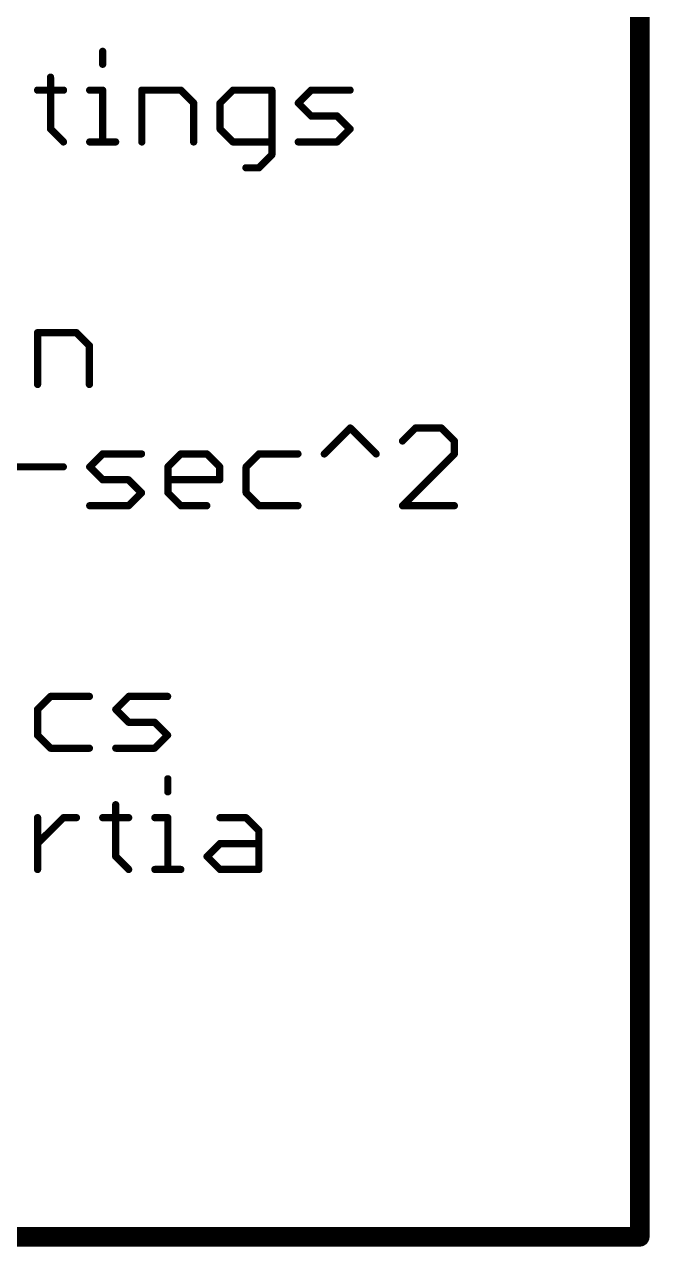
# Model space of a CAD drawing. Extents: x 0 to 387, y 0 to 260.
# Drawn here: x 340.18 to 353.26, y 129.34 to 154.94 of the extents above; entities that cross this region are included whole.
import ezdxf

# ---------------------------------------------------------------- set-up
doc = ezdxf.new("R2010")
doc.units = 0
doc.layers.add('91', color=94, linetype='CONTINUOUS')
doc.layers.add('94', color=14, linetype='CONTINUOUS')

msp = doc.modelspace()

# ---------------------------------------------------------------- linework, layer by layer
at = {"layer": '91', "const_width": 0.4064}
for points in [[(353.06, 177.8), (353.06, 129.54)], [(353.06, 129.54), (294.64, 129.54)]]:
    msp.add_lwpolyline(points, dxfattribs=at)
at = {"layer": '91', "const_width": 0.2032}
for points in [[(352.9584, 129.54, 1), (353.1616, 129.54)], [(353.06, 129.4384, 1), (353.06, 129.6416)]]:
    msp.add_lwpolyline(points, format="xyb", dxfattribs=at)
at = {"layer": '94', "const_width": 0.1524}
for points in [[(341.8148, 154.3744), (341.8148, 154.1032)], [(340.7234, 153.832), (340.7234, 152.7474)], [(340.4522, 153.5609), (340.9946, 153.5609)], [(341.5437, 153.5609), (341.8148, 153.5609)], [(341.8148, 153.5609), (341.8148, 152.4762)], [(342.6351, 152.4762), (342.6351, 153.5609)], [(342.6351, 153.5609), (343.4486, 153.5609)], [(343.4486, 153.5609), (343.7198, 153.2897)], [(344.5434, 153.5609), (344.2723, 153.2897)], [(345.3569, 153.5609), (344.5434, 153.5609)], [(345.3569, 152.205), (345.3569, 153.5609)], [(345.9094, 153.2897), (346.1806, 153.5609)], [(346.1806, 153.5609), (346.9941, 153.5609)], [(343.7198, 153.2897), (343.7198, 152.4762)], [(344.2723, 153.2897), (344.2723, 152.7474)], [(346.1806, 153.0185), (345.9094, 153.2897)], [(346.7229, 153.0185), (346.1806, 153.0185)], [(346.9941, 152.7474), (346.7229, 153.0185)], [(340.7234, 152.7474), (340.9946, 152.4762)], [(344.2723, 152.7474), (344.5434, 152.4762)], [(346.7229, 152.4762), (346.9941, 152.7474)], [(341.5437, 152.4762), (342.086, 152.4762)], [(344.5434, 152.4762), (345.3569, 152.4762)], [(345.9094, 152.4762), (346.7229, 152.4762)], [(345.0858, 151.9339), (345.3569, 152.205)], [(344.8146, 151.9339), (345.0858, 151.9339)], [(340.4522, 147.3962), (340.4522, 148.4809)], [(340.4522, 148.4809), (341.2657, 148.4809)], [(341.2657, 148.4809), (341.5369, 148.2097)], [(341.5369, 148.2097), (341.5369, 147.3962)], [(346.4552, 145.9409), (346.9975, 146.4832)], [(346.9975, 146.4832), (347.5398, 145.9409)], [(348.3635, 146.4832), (348.0923, 146.212)], [(348.9058, 146.4832), (348.3635, 146.4832)], [(349.177, 146.212), (348.9058, 146.4832)], [(349.177, 145.9409), (349.177, 146.212)], [(341.5437, 145.6697), (341.8148, 145.9409)], [(341.8148, 145.9409), (342.6283, 145.9409)], [(343.1808, 145.6697), (343.452, 145.9409)], [(343.452, 145.9409), (343.9943, 145.9409)], [(343.9943, 145.9409), (344.2655, 145.6697)], [(345.0892, 145.9409), (344.818, 145.6697)], [(345.9027, 145.9409), (345.0892, 145.9409)], [(348.0923, 144.8562), (349.177, 145.9409)], [(339.9065, 145.6697), (340.9912, 145.6697)], [(341.8148, 145.3985), (341.5437, 145.6697)], [(343.1808, 145.1274), (343.1808, 145.6697)], [(344.2655, 145.6697), (344.2655, 145.3985)], [(344.818, 145.6697), (344.818, 145.1274)], [(342.3572, 145.3985), (341.8148, 145.3985)], [(342.6283, 145.1274), (342.3572, 145.3985)], [(344.2655, 145.3985), (343.1808, 145.3985)], [(342.3572, 144.8562), (342.6283, 145.1274)], [(343.452, 144.8562), (343.1808, 145.1274)], [(344.818, 145.1274), (345.0892, 144.8562)], [(341.5437, 144.8562), (342.3572, 144.8562)], [(343.9943, 144.8562), (343.452, 144.8562)], [(345.0892, 144.8562), (345.9027, 144.8562)], [(349.177, 144.8562), (348.0923, 144.8562)], [(340.7234, 140.8609), (340.4522, 140.5897)], [(341.5369, 140.8609), (340.7234, 140.8609)], [(342.0894, 140.5897), (342.3606, 140.8609)], [(342.3606, 140.8609), (343.1741, 140.8609)], [(340.4522, 140.5897), (340.4522, 140.0474)], [(342.3606, 140.3185), (342.0894, 140.5897)], [(342.9029, 140.3185), (342.3606, 140.3185)], [(343.1741, 140.0474), (342.9029, 140.3185)], [(340.4522, 140.0474), (340.7234, 139.7762)], [(342.9029, 139.7762), (343.1741, 140.0474)], [(340.7234, 139.7762), (341.5369, 139.7762)], [(342.0894, 139.7762), (342.9029, 139.7762)], [(343.1791, 139.1344), (343.1791, 138.8632)], [(342.0877, 138.592), (342.0877, 137.5074)], [(340.4522, 137.2362), (340.4522, 138.3209)], [(340.4522, 137.7785), (340.9946, 138.3209)], [(340.9946, 138.3209), (341.2657, 138.3209)], [(341.8165, 138.3209), (342.3589, 138.3209)], [(342.908, 138.3209), (343.1791, 138.3209)], [(343.1791, 138.3209), (343.1791, 137.2362)], [(344.2706, 138.3209), (344.8129, 138.3209)], [(344.8129, 138.3209), (345.0841, 138.0497)], [(345.0841, 138.0497), (345.0841, 137.2362)], [(343.9994, 137.5074), (344.2706, 137.7785)], [(344.2706, 137.7785), (345.0841, 137.7785)], [(342.0877, 137.5074), (342.3589, 137.2362)], [(344.2706, 137.2362), (343.9994, 137.5074)], [(342.908, 137.2362), (343.4503, 137.2362)], [(345.0841, 137.2362), (344.2706, 137.2362)]]:
    msp.add_lwpolyline(points, dxfattribs=at)
at = {"layer": '94', "const_width": 0.0762}
for points in [[(341.8529, 154.3744, 1), (341.7767, 154.3744)], [(341.7767, 154.1032, 1), (341.8529, 154.1032)], [(340.7615, 153.832, 1), (340.6853, 153.832)], [(340.4522, 153.599, 1), (340.4522, 153.5228)], [(340.9946, 153.5228, 1), (340.9946, 153.599)], [(341.5437, 153.599, 1), (341.5437, 153.5228)], [(341.8529, 153.5609, 1), (341.7767, 153.5609)], [(341.8148, 153.5228, 1), (341.8148, 153.599)], [(342.6732, 153.5609, 1), (342.597, 153.5609)], [(342.6351, 153.599, 1), (342.6351, 153.5228)], [(343.4756, 153.5878, 1), (343.4217, 153.5339)], [(343.4486, 153.5228, 1), (343.4486, 153.599)], [(344.5434, 153.599, 1), (344.5434, 153.5228)], [(344.5704, 153.5339, 1), (344.5165, 153.5878)], [(345.395, 153.5609, 1), (345.3188, 153.5609)], [(345.3569, 153.5228, 1), (345.3569, 153.599)], [(346.1806, 153.599, 1), (346.1806, 153.5228)], [(346.2075, 153.5339, 1), (346.1537, 153.5878)], [(346.9941, 153.5228, 1), (346.9941, 153.599)], [(343.7579, 153.2897, 1), (343.6817, 153.2897)], [(343.6928, 153.2628, 1), (343.7467, 153.3166)], [(344.3104, 153.2897, 1), (344.2342, 153.2897)], [(344.2453, 153.3166, 1), (344.2992, 153.2628)], [(345.9364, 153.3166, 1), (345.8825, 153.2628)], [(345.8825, 153.3166, 1), (345.9364, 153.2628)], [(346.1806, 153.0566, 1), (346.1806, 152.9804)], [(346.7499, 153.0455, 1), (346.696, 152.9916)], [(346.7229, 152.9804, 1), (346.7229, 153.0566)], [(346.1537, 152.9916, 1), (346.2075, 153.0455)], [(340.7503, 152.7743, 1), (340.6965, 152.7204)], [(340.6853, 152.7474, 1), (340.7615, 152.7474)], [(344.2992, 152.7743, 1), (344.2453, 152.7204)], [(344.2342, 152.7474, 1), (344.3104, 152.7474)], [(347.021, 152.7204, 1), (346.9672, 152.7743)], [(346.9672, 152.7204, 1), (347.021, 152.7743)], [(340.9676, 152.4493, 1), (341.0215, 152.5031)], [(341.5437, 152.5143, 1), (341.5437, 152.4381)], [(341.7767, 152.4762, 1), (341.8529, 152.4762)], [(342.086, 152.4381, 1), (342.086, 152.5143)], [(342.597, 152.4762, 1), (342.6732, 152.4762)], [(343.6817, 152.4762, 1), (343.7579, 152.4762)], [(344.5434, 152.5143, 1), (344.5434, 152.4381)], [(344.5165, 152.4493, 1), (344.5704, 152.5031)], [(345.3569, 152.4381, 1), (345.3569, 152.5143)], [(345.9094, 152.5143, 1), (345.9094, 152.4381)], [(346.696, 152.5031, 1), (346.7499, 152.4493)], [(346.7229, 152.4381, 1), (346.7229, 152.5143)], [(345.3188, 152.205, 1), (345.395, 152.205)], [(345.3839, 152.1781, 1), (345.33, 152.232)], [(344.8146, 151.972, 1), (344.8146, 151.8958)], [(345.0588, 151.9608, 1), (345.1127, 151.9069)], [(345.0858, 151.8958, 1), (345.0858, 151.972)], [(340.4903, 148.4809, 1), (340.4141, 148.4809)], [(340.4522, 148.519, 1), (340.4522, 148.4428)], [(341.2927, 148.5078, 1), (341.2388, 148.4539)], [(341.2657, 148.4428, 1), (341.2657, 148.519)], [(341.575, 148.2097, 1), (341.4988, 148.2097)], [(341.51, 148.1828, 1), (341.5638, 148.2366)], [(340.4141, 147.3962, 1), (340.4903, 147.3962)], [(341.4988, 147.3962, 1), (341.575, 147.3962)], [(347.0244, 146.5101, 1), (346.9705, 146.4562)], [(347.0244, 146.4562, 1), (346.9705, 146.5101)], [(348.3635, 146.5213, 1), (348.3635, 146.4451)], [(348.3904, 146.4562, 1), (348.3365, 146.5101)], [(348.9327, 146.5101, 1), (348.8789, 146.4562)], [(348.9058, 146.4451, 1), (348.9058, 146.5213)], [(348.0654, 146.239, 1), (348.1193, 146.1851)], [(349.2151, 146.212, 1), (349.1389, 146.212)], [(349.15, 146.1851, 1), (349.2039, 146.239)], [(341.8148, 145.979, 1), (341.8148, 145.9028)], [(341.8418, 145.9139, 1), (341.7879, 145.9678)], [(342.6283, 145.9028, 1), (342.6283, 145.979)], [(343.452, 145.979, 1), (343.452, 145.9028)], [(343.4789, 145.9139, 1), (343.4251, 145.9678)], [(344.0213, 145.9678, 1), (343.9674, 145.9139)], [(343.9943, 145.9028, 1), (343.9943, 145.979)], [(345.0892, 145.979, 1), (345.0892, 145.9028)], [(345.1161, 145.9139, 1), (345.0622, 145.9678)], [(345.9027, 145.9028, 1), (345.9027, 145.979)], [(346.4282, 145.9678, 1), (346.4821, 145.9139)], [(347.5129, 145.9139, 1), (347.5668, 145.9678)], [(349.1389, 145.9409, 1), (349.2151, 145.9409)], [(349.2039, 145.9139, 1), (349.15, 145.9678)], [(340.9912, 145.6316, 1), (340.9912, 145.7078)], [(341.5706, 145.6966, 1), (341.5167, 145.6428)], [(341.5167, 145.6966, 1), (341.5706, 145.6428)], [(343.2189, 145.6697, 1), (343.1427, 145.6697)], [(343.1539, 145.6966, 1), (343.2078, 145.6428)], [(344.3036, 145.6697, 1), (344.2274, 145.6697)], [(344.2386, 145.6428, 1), (344.2924, 145.6966)], [(344.8561, 145.6697, 1), (344.7799, 145.6697)], [(344.7911, 145.6966, 1), (344.8449, 145.6428)], [(341.8148, 145.4366, 1), (341.8148, 145.3604)], [(341.7879, 145.3716, 1), (341.8418, 145.4255)], [(342.3841, 145.4255, 1), (342.3302, 145.3716)], [(342.3572, 145.3604, 1), (342.3572, 145.4366)], [(343.1808, 145.4366, 1), (343.1808, 145.3604)], [(344.2274, 145.3985, 1), (344.3036, 145.3985)], [(344.2655, 145.3604, 1), (344.2655, 145.4366)], [(342.6553, 145.1004, 1), (342.6014, 145.1543)], [(342.6014, 145.1004, 1), (342.6553, 145.1543)], [(343.2078, 145.1543, 1), (343.1539, 145.1004)], [(343.1427, 145.1274, 1), (343.2189, 145.1274)], [(344.8449, 145.1543, 1), (344.7911, 145.1004)], [(344.7799, 145.1274, 1), (344.8561, 145.1274)], [(341.5437, 144.8943, 1), (341.5437, 144.8181)], [(342.3302, 144.8831, 1), (342.3841, 144.8293)], [(342.3572, 144.8181, 1), (342.3572, 144.8943)], [(343.452, 144.8943, 1), (343.452, 144.8181)], [(343.4251, 144.8293, 1), (343.4789, 144.8831)], [(343.9943, 144.8181, 1), (343.9943, 144.8943)], [(345.0892, 144.8943, 1), (345.0892, 144.8181)], [(345.0622, 144.8293, 1), (345.1161, 144.8831)], [(345.9027, 144.8181, 1), (345.9027, 144.8943)], [(348.0923, 144.8943, 1), (348.0923, 144.8181)], [(348.0654, 144.8831, 1), (348.1193, 144.8293)], [(349.177, 144.8181, 1), (349.177, 144.8943)], [(340.7234, 140.899, 1), (340.7234, 140.8228)], [(340.7504, 140.8339, 1), (340.6965, 140.8878)], [(341.5369, 140.8228, 1), (341.5369, 140.899)], [(342.3606, 140.899, 1), (342.3606, 140.8228)], [(342.3875, 140.8339, 1), (342.3336, 140.8878)], [(343.1741, 140.8228, 1), (343.1741, 140.899)], [(340.4903, 140.5897, 1), (340.4141, 140.5897)], [(340.4253, 140.6166, 1), (340.4792, 140.5628)], [(342.1163, 140.6166, 1), (342.0625, 140.5628)], [(342.0625, 140.6166, 1), (342.1163, 140.5628)], [(342.3606, 140.3566, 1), (342.3606, 140.2804)], [(342.3336, 140.2916, 1), (342.3875, 140.3455)], [(342.9298, 140.3455, 1), (342.876, 140.2916)], [(342.9029, 140.2804, 1), (342.9029, 140.3566)], [(340.4792, 140.0743, 1), (340.4253, 140.0204)], [(340.4141, 140.0474, 1), (340.4903, 140.0474)], [(343.201, 140.0204, 1), (343.1471, 140.0743)], [(343.1471, 140.0204, 1), (343.201, 140.0743)], [(340.7234, 139.8143, 1), (340.7234, 139.7381)], [(340.6965, 139.7493, 1), (340.7504, 139.8031)], [(341.5369, 139.7381, 1), (341.5369, 139.8143)], [(342.0894, 139.8143, 1), (342.0894, 139.7381)], [(342.876, 139.8031, 1), (342.9298, 139.7493)], [(342.9029, 139.7381, 1), (342.9029, 139.8143)], [(343.2172, 139.1344, 1), (343.141, 139.1344)], [(343.141, 138.8632, 1), (343.2172, 138.8632)], [(342.1258, 138.592, 1), (342.0496, 138.592)], [(340.4903, 138.3209, 1), (340.4141, 138.3209)], [(340.9946, 138.359, 1), (340.9946, 138.2828)], [(341.0215, 138.2939, 1), (340.9676, 138.3478)], [(341.2657, 138.2828, 1), (341.2657, 138.359)], [(341.8165, 138.359, 1), (341.8165, 138.2828)], [(342.3589, 138.2828, 1), (342.3589, 138.359)], [(342.908, 138.359, 1), (342.908, 138.2828)], [(343.2172, 138.3209, 1), (343.141, 138.3209)], [(343.1791, 138.2828, 1), (343.1791, 138.359)], [(344.2706, 138.359, 1), (344.2706, 138.2828)], [(344.8399, 138.3478, 1), (344.786, 138.2939)], [(344.8129, 138.2828, 1), (344.8129, 138.359)], [(345.1222, 138.0497, 1), (345.046, 138.0497)], [(345.0571, 138.0228, 1), (345.111, 138.0766)], [(340.4253, 137.8055, 1), (340.4792, 137.7516)], [(344.2706, 137.8166, 1), (344.2706, 137.7404)], [(344.2975, 137.7516, 1), (344.2436, 137.8055)], [(345.0841, 137.7404, 1), (345.0841, 137.8166)], [(342.1146, 137.5343, 1), (342.0608, 137.4804)], [(342.0496, 137.5074, 1), (342.1258, 137.5074)], [(344.0264, 137.5343, 1), (343.9725, 137.4804)], [(343.9725, 137.5343, 1), (344.0264, 137.4804)], [(340.4141, 137.2362, 1), (340.4903, 137.2362)], [(342.3319, 137.2093, 1), (342.3858, 137.2631)], [(342.908, 137.2743, 1), (342.908, 137.1981)], [(343.141, 137.2362, 1), (343.2172, 137.2362)], [(343.4503, 137.1981, 1), (343.4503, 137.2743)], [(344.2706, 137.2743, 1), (344.2706, 137.1981)], [(344.2436, 137.2093, 1), (344.2975, 137.2631)], [(345.046, 137.2362, 1), (345.1222, 137.2362)], [(345.0841, 137.1981, 1), (345.0841, 137.2743)]]:
    msp.add_lwpolyline(points, format="xyb", dxfattribs=at)

doc.saveas('drawing.dxf')
